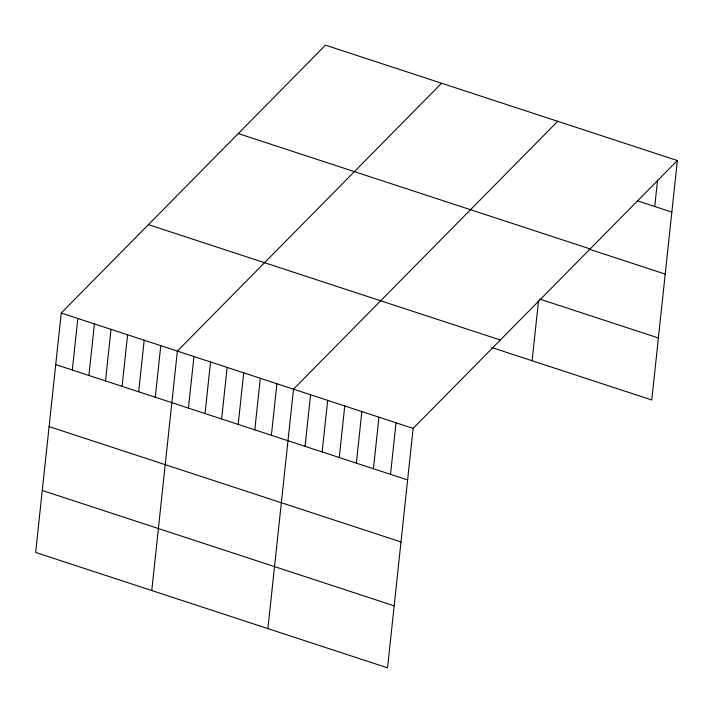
<?xml version="1.0" encoding="UTF-8"?>
<svg xmlns="http://www.w3.org/2000/svg" width="713" height="713" viewBox="0 0 713 713"><rect width="100%" height="100%" fill="white"/><g stroke="black" fill="none" stroke-linecap="round" stroke-linejoin="round"><path stroke-width="1.07" d="M61.238 313.025L35.65 552.468L387.542 667.84L413.13 428.397L677.35 160.532L325.458 45.16L61.238 313.025L413.13 428.397M72.316 370.02L77.833 318.461M88.911 375.466L94.419 323.898M105.497 380.902L111.005 329.335M122.083 386.339L127.6 334.78M138.678 391.785L144.186 340.217M155.265 397.221L160.773 345.653M151.771 590.542L177.368 351.09L441.579 83.234M188.446 408.094L193.954 356.536M205.032 413.54L210.54 361.972M221.618 418.977L227.135 367.409M238.213 424.413L243.721 372.854M254.799 429.85L260.307 378.291M271.386 435.295L276.902 383.728M267.901 628.616L293.489 389.164L557.709 121.308M305.066 446.338L310.583 394.77M322.16 451.935L327.668 400.376M339.254 457.541L344.762 405.982M356.348 463.147L361.856 411.579M373.434 468.753L378.951 417.185M390.528 474.359L396.036 422.791M532.121 360.751L538.502 300.966M654.748 206.494L657.564 180.166M677.35 160.532L651.762 399.975L491.685 347.498M637.654 200.888L671.842 212.1M238.267 133.554L590.159 248.926M588.804 249.042L665.211 274.095M539.75 299.077L658.384 337.98M148.429 224.631L500.321 340.003M55.73 364.584L407.622 479.956M49.099 426.588L400.991 541.96M42.272 490.464L394.164 605.836"/></g></svg>
